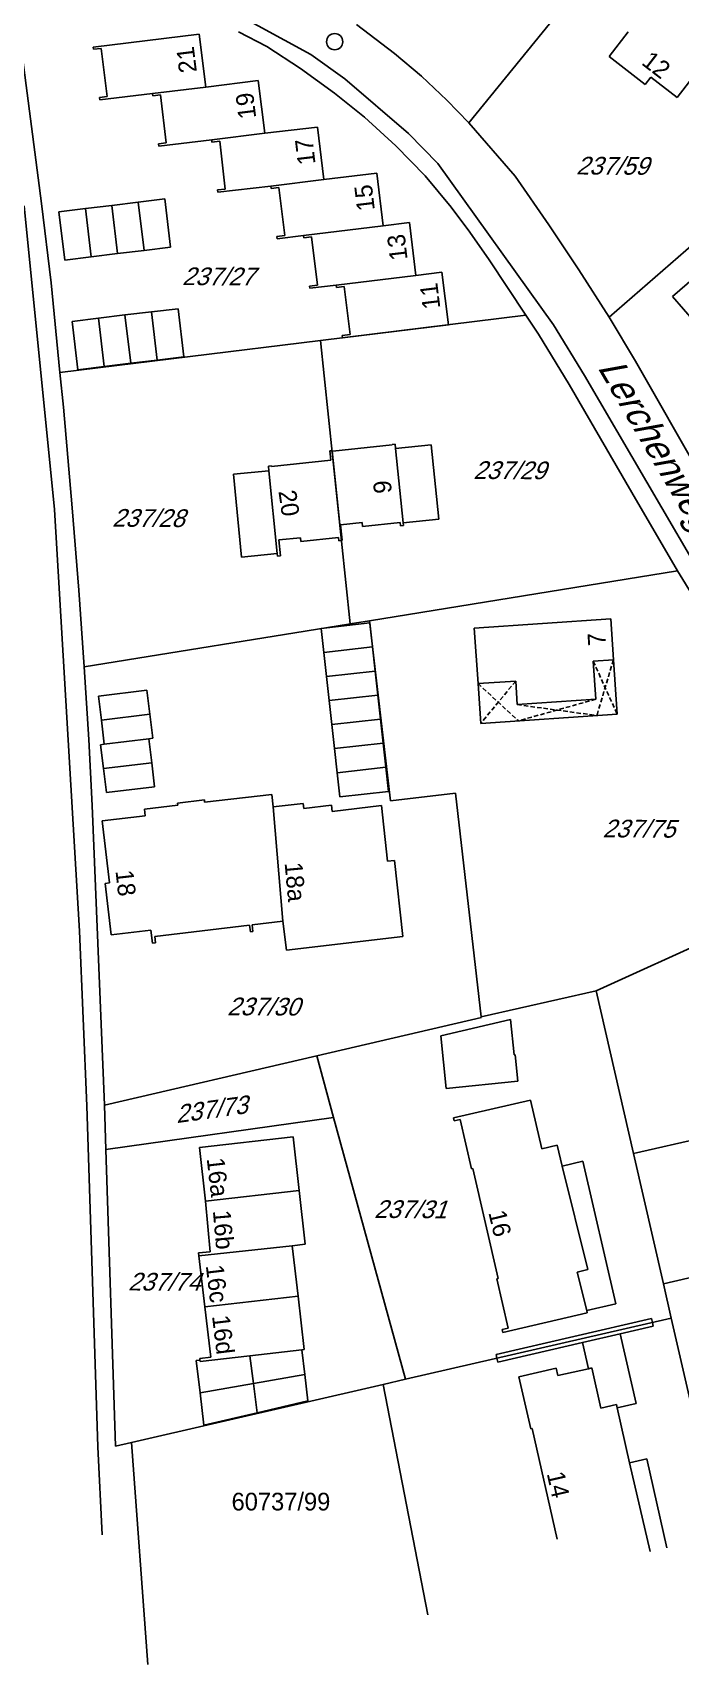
# Model space of a CAD drawing. Extents: x 4459737 to 4461180, y 5304018 to 5304640.
# Drawn here: x 4460520.4 to 4460593.6, y 5304098.2 to 5304282.5 of the extents above; entities that cross this region are included whole.
import ezdxf

# ---------------------------------------------------------------- set-up
doc = ezdxf.new("R2010")
doc.units = 0
doc.header["$MEASUREMENT"] = 0
doc.linetypes.add('DASHED', pattern=[0.75, 0.5, -0.25])
for name, color, linetype in [('1', 7, 'CONTINUOUS'), ('10', 7, 'CONTINUOUS'), ('14', 7, 'CONTINUOUS'), ('3', 7, 'CONTINUOUS'), ('4', 7, 'CONTINUOUS'), ('5', 7, 'CONTINUOUS'), ('6', 7, 'CONTINUOUS'), ('7', 7, 'CONTINUOUS')]:
    doc.layers.add(name, color=color, linetype=linetype)
doc.styles.add('txt', font='TXT', dxfattribs={"height": 0.2})

# ---------------------------------------------------------------- blocks, each defined once
blk = doc.blocks.new('3')
at = {"layer": '1', "color": 2, "linetype": 'CONTINUOUS'}
blk.add_circle((0, 0), 0.917, dxfattribs=at)

msp = doc.modelspace()

# ---------------------------------------------------------------- linework, layer by layer
at = {"layer": '10', "color": 30, "linetype": 'CONTINUOUS'}
for p, q in [((4460542.95, 5304284.92), (4460551.86, 5304280.07)), ((4460551.86, 5304280.07), (4460555.7, 5304277.31)), ((4460555.7, 5304277.31), (4460562.91, 5304271.14)), ((4460562.91, 5304271.14), (4460566.21, 5304267.72)), ((4460566.21, 5304267.72), (4460579.29, 5304249.49)), ((4460519.48, 5304262.94), (4460522.93, 5304228.65)), ((4460579.29, 5304249.49), (4460582.77, 5304243.8)), ((4460582.77, 5304243.8), (4460596.87, 5304219.67)), ((4460522.93, 5304228.65), (4460525.74, 5304180.98)), ((4460525.74, 5304180.98), (4460526.55, 5304161.26)), ((4460526.55, 5304161.26), (4460527.82, 5304122.72)), ((4460528.28, 5304112.8), (4460527.82, 5304122.72))]:
    msp.add_line(p, q, dxfattribs=at)
at = {"layer": '3', "color": 7, "linetype": 'CONTINUOUS'}
for p, q in [((4460591.49, 5304299.13), (4460569.72, 5304272.35)), ((4460546.89, 5304280.95), (4460543.7, 5304282.61)), ((4460561.32, 5304280.17), (4460557.03, 5304283.44)), ((4460521.46, 5304263.2), (4460519.09, 5304281.47)), ((4460550.7, 5304278.46), (4460546.89, 5304280.95)), ((4460564.36, 5304277.59), (4460561.32, 5304280.17)), ((4460550.7, 5304278.46), (4460554.54, 5304275.7)), ((4460567.23, 5304274.91), (4460564.36, 5304277.59)), ((4460616.49, 5304277.29), (4460585.55, 5304250.37)), ((4460557.93, 5304272.97), (4460554.54, 5304275.7)), ((4460567.23, 5304274.91), (4460569.72, 5304272.35)), ((4460561.47, 5304269.75), (4460557.93, 5304272.97)), ((4460574.93, 5304266.29), (4460569.72, 5304272.35)), ((4460564.77, 5304266.33), (4460561.47, 5304269.75)), ((4460567.7, 5304262.8), (4460564.77, 5304266.33)), ((4460578.73, 5304260.79), (4460574.93, 5304266.29)), ((4460522.52, 5304254.27), (4460521.46, 5304263.2)), ((4460569.82, 5304259.99), (4460567.7, 5304262.8)), ((4460582.14, 5304255.72), (4460578.73, 5304260.79)), ((4460572.01, 5304256.85), (4460569.82, 5304259.99)), ((4460572.01, 5304256.85), (4460576.16, 5304250.59)), ((4460582.14, 5304255.72), (4460585.55, 5304250.37)), ((4460522.52, 5304254.27), (4460523.53, 5304244.12)), ((4460576.16, 5304250.59), (4460552.96, 5304247.74)), ((4460577.58, 5304248.45), (4460576.16, 5304250.59)), ((4460588.52, 5304245.41), (4460585.55, 5304250.37)), ((4460523.53, 5304244.12), (4460552.96, 5304247.74)), ((4460553.36, 5304243.76), (4460552.96, 5304247.74)), ((4460581.06, 5304242.76), (4460577.58, 5304248.45)), ((4460523.92, 5304240.21), (4460523.53, 5304244.12)), ((4460595.96, 5304232.42), (4460588.52, 5304245.41)), ((4460556.31, 5304215.73), (4460553.36, 5304243.76)), ((4460588.11, 5304230.57), (4460581.06, 5304242.76)), ((4460524.92, 5304228.82), (4460523.92, 5304240.21)), ((4460593.28, 5304221.71), (4460588.11, 5304230.57)), ((4460525.67, 5304219.51), (4460524.92, 5304228.82)), ((4460593.28, 5304221.71), (4460558.49, 5304216.08)), ((4460595.18, 5304218.6), (4460593.28, 5304221.71)), ((4460526.28, 5304210.88), (4460525.67, 5304219.51)), ((4460556.1, 5304215.7), (4460526.28, 5304210.88)), ((4460556.31, 5304215.73), (4460556.1, 5304215.7)), ((4460556.31, 5304215.73), (4460558.49, 5304216.08)), ((4460558.49, 5304216.08), (4460560.85, 5304195.74)), ((4460526.8, 5304202.66), (4460526.28, 5304210.88)), ((4460526.8, 5304202.66), (4460527.18, 5304195.2)), ((4460568.19, 5304196.6), (4460560.85, 5304195.74)), ((4460571.12, 5304171.32), (4460568.19, 5304196.6)), ((4460527.18, 5304195.2), (4460528.55, 5304161.34)), ((4460584.1, 5304174.24), (4460616.83, 5304189.22)), ((4460584.1, 5304174.24), (4460571.12, 5304171.32)), ((4460584.1, 5304174.24), (4460588.32, 5304155.86)), ((4460552.54, 5304166.91), (4460571.13, 5304171.23)), ((4460571.13, 5304171.23), (4460571.12, 5304171.32)), ((4460552.54, 5304166.91), (4460528.55, 5304161.34)), ((4460552.54, 5304166.91), (4460554.44, 5304159.95)), ((4460528.7, 5304156.33), (4460528.55, 5304161.34)), ((4460528.7, 5304156.33), (4460554.44, 5304159.95)), ((4460562.54, 5304130.36), (4460554.44, 5304159.95)), ((4460588.32, 5304155.86), (4460596.25, 5304157.67)), ((4460529.82, 5304122.81), (4460528.7, 5304156.33)), ((4460591.69, 5304141.16), (4460588.32, 5304155.86)), ((4460591.69, 5304141.16), (4460647.9, 5304154.08)), ((4460592.57, 5304137.28), (4460591.69, 5304141.16)), ((4460592.57, 5304137.28), (4460562.54, 5304130.36)), ((4460592.57, 5304137.28), (4460601.14, 5304099.91)), ((4460560.02, 5304129.77), (4460531.62, 5304123.23)), ((4460560.02, 5304129.77), (4460562.54, 5304130.36)), ((4460560.02, 5304129.77), (4460565.08, 5304103.75)), ((4460529.82, 5304122.81), (4460531.62, 5304123.23)), ((4460533.45, 5304098.15), (4460531.62, 5304123.23))]:
    msp.add_line(p, q, dxfattribs=at)
at = {"layer": '5', "color": 1, "linetype": 'CONTINUOUS'}
for p, q in [((4460585.56, 5304279.82), (4460587.71, 5304282.61)), ((4460600.29, 5304284.37), (4460593.23, 5304275.21)), ((4460527.29, 5304280.9), (4460539.24, 5304282.34)), ((4460527.32, 5304280.64), (4460527.29, 5304280.9)), ((4460528.2, 5304280.75), (4460527.32, 5304280.64)), ((4460528.88, 5304275.3), (4460528.2, 5304280.75)), ((4460539.24, 5304282.34), (4460539.99, 5304276.35)), ((4460589.63, 5304276.68), (4460585.56, 5304279.82)), ((4460539.99, 5304276.35), (4460545.93, 5304277.11)), ((4460545.93, 5304277.11), (4460546.67, 5304271.16)), ((4460590.26, 5304277.5), (4460589.63, 5304276.68)), ((4460593.23, 5304275.21), (4460590.26, 5304277.5)), ((4460528.01, 5304275.19), (4460528.88, 5304275.3)), ((4460528.04, 5304274.92), (4460528.01, 5304275.19)), ((4460533.99, 5304275.64), (4460528.04, 5304274.92)), ((4460533.99, 5304275.64), (4460539.99, 5304276.35)), ((4460534.02, 5304275.38), (4460533.99, 5304275.64)), ((4460534.9, 5304275.49), (4460534.02, 5304275.38)), ((4460535.54, 5304270.07), (4460534.9, 5304275.49)), ((4460546.67, 5304271.16), (4460552.62, 5304271.86)), ((4460552.62, 5304271.86), (4460553.33, 5304265.92)), ((4460534.66, 5304269.97), (4460535.54, 5304270.07)), ((4460534.69, 5304269.7), (4460534.66, 5304269.97)), ((4460540.67, 5304270.41), (4460534.69, 5304269.7)), ((4460540.67, 5304270.41), (4460546.67, 5304271.16)), ((4460540.7, 5304270.16), (4460540.67, 5304270.41)), ((4460541.58, 5304270.27), (4460540.7, 5304270.16)), ((4460542.2, 5304264.85), (4460541.58, 5304270.27)), ((4460553.33, 5304265.92), (4460559.3, 5304266.64)), ((4460559.3, 5304266.64), (4460560.02, 5304260.7)), ((4460541.33, 5304264.75), (4460542.2, 5304264.85)), ((4460541.36, 5304264.49), (4460541.33, 5304264.75)), ((4460547.34, 5304265.18), (4460541.36, 5304264.49)), ((4460547.34, 5304265.18), (4460553.33, 5304265.92)), ((4460547.37, 5304264.92), (4460547.34, 5304265.18)), ((4460548.25, 5304265.03), (4460547.37, 5304264.92)), ((4460548.91, 5304259.6), (4460548.25, 5304265.03)), ((4460523.41, 5304262.29), (4460526.4, 5304262.65)), ((4460524.07, 5304256.83), (4460523.41, 5304262.29)), ((4460526.4, 5304262.65), (4460529.39, 5304263.01)), ((4460527.06, 5304257.19), (4460526.4, 5304262.65)), ((4460529.39, 5304263.01), (4460532.37, 5304263.37)), ((4460530.04, 5304257.55), (4460529.39, 5304263.01)), ((4460532.37, 5304263.37), (4460535.36, 5304263.73)), ((4460532.37, 5304263.37), (4460533.03, 5304257.91)), ((4460535.36, 5304263.73), (4460536.02, 5304258.27)), ((4460551.04, 5304259.59), (4460560.02, 5304260.7)), ((4460560.02, 5304260.7), (4460563.01, 5304261.06)), ((4460563.01, 5304261.06), (4460563.72, 5304255.1)), ((4460548.03, 5304259.5), (4460548.91, 5304259.6)), ((4460548.06, 5304259.23), (4460548.03, 5304259.5)), ((4460551.04, 5304259.59), (4460548.06, 5304259.23)), ((4460551.07, 5304259.33), (4460551.04, 5304259.59)), ((4460551.95, 5304259.44), (4460551.07, 5304259.33)), ((4460552.61, 5304253.98), (4460551.95, 5304259.44)), ((4460592.72, 5304252.71), (4460600.65, 5304259.58)), ((4460527.06, 5304257.19), (4460524.07, 5304256.83)), ((4460530.04, 5304257.55), (4460527.06, 5304257.19)), ((4460533.03, 5304257.91), (4460530.04, 5304257.55)), ((4460536.02, 5304258.27), (4460533.03, 5304257.91)), ((4460554.74, 5304253.99), (4460563.72, 5304255.1)), ((4460563.72, 5304255.1), (4460566.67, 5304255.47)), ((4460566.67, 5304255.47), (4460567.4, 5304249.51)), ((4460551.73, 5304253.87), (4460552.61, 5304253.98)), ((4460551.76, 5304253.64), (4460551.73, 5304253.87)), ((4460554.74, 5304253.99), (4460551.76, 5304253.64)), ((4460554.77, 5304253.73), (4460554.74, 5304253.99)), ((4460555.64, 5304253.84), (4460554.77, 5304253.73)), ((4460556.29, 5304248.42), (4460555.64, 5304253.84)), ((4460533.86, 5304250.98), (4460536.87, 5304251.33)), ((4460536.87, 5304251.33), (4460537.51, 5304245.88)), ((4460599.91, 5304244.41), (4460592.72, 5304252.71)), ((4460524.89, 5304249.9), (4460527.88, 5304250.26)), ((4460525.55, 5304244.44), (4460524.89, 5304249.9)), ((4460527.88, 5304250.26), (4460530.87, 5304250.62)), ((4460528.54, 5304244.8), (4460527.88, 5304250.26)), ((4460530.87, 5304250.62), (4460533.86, 5304250.98)), ((4460530.87, 5304250.62), (4460531.53, 5304245.16)), ((4460533.86, 5304250.98), (4460534.52, 5304245.52)), ((4460567.4, 5304249.51), (4460555.45, 5304248.05)), ((4460555.42, 5304248.32), (4460556.29, 5304248.42)), ((4460555.45, 5304248.05), (4460555.42, 5304248.32)), ((4460537.51, 5304245.88), (4460534.52, 5304245.52)), ((4460528.54, 5304244.8), (4460525.55, 5304244.44)), ((4460531.53, 5304245.16), (4460528.54, 5304244.8)), ((4460534.52, 5304245.52), (4460531.53, 5304245.16)), ((4460554, 5304235.26), (4460554.26, 5304235.29)), ((4460554.11, 5304234.21), (4460554, 5304235.26)), ((4460554.26, 5304235.29), (4460554.34, 5304235.3)), ((4460554.26, 5304235.29), (4460555.32, 5304225.15)), ((4460554.34, 5304235.3), (4460554.35, 5304235.24)), ((4460554.35, 5304235.24), (4460561.05, 5304235.95)), ((4460561.05, 5304236), (4460561.39, 5304236.04)), ((4460561.05, 5304235.95), (4460561.05, 5304236)), ((4460561.39, 5304236.04), (4460561.44, 5304235.53)), ((4460561.44, 5304235.53), (4460565.45, 5304235.94)), ((4460561.44, 5304235.53), (4460562.3, 5304227.15)), ((4460565.45, 5304235.94), (4460566.31, 5304227.56)), ((4460543.13, 5304232.64), (4460547.12, 5304233.03)), ((4460547.07, 5304233.53), (4460547.42, 5304233.56)), ((4460547.12, 5304233.03), (4460547.07, 5304233.53)), ((4460547.12, 5304233.03), (4460548.07, 5304223.66)), ((4460547.42, 5304233.5), (4460554.11, 5304234.21)), ((4460547.42, 5304233.56), (4460547.42, 5304233.5)), ((4460544.05, 5304223.27), (4460543.13, 5304232.64)), ((4460566.31, 5304227.56), (4460562.3, 5304227.15)), ((4460550.68, 5304225.45), (4460548.26, 5304225.2)), ((4460550.73, 5304225.02), (4460550.68, 5304225.45)), ((4460555, 5304225.47), (4460550.73, 5304225.02)), ((4460555.04, 5304225.12), (4460555, 5304225.47)), ((4460557.65, 5304227.16), (4460555.22, 5304226.91)), ((4460555.22, 5304226.91), (4460555.4, 5304225.16)), ((4460557.69, 5304226.74), (4460557.65, 5304227.16)), ((4460561.95, 5304227.18), (4460557.69, 5304226.74)), ((4460561.99, 5304226.81), (4460561.95, 5304227.18)), ((4460562.33, 5304226.84), (4460561.99, 5304226.81)), ((4460562.3, 5304227.15), (4460562.33, 5304226.84)), ((4460548.07, 5304223.66), (4460544.05, 5304223.27)), ((4460548.1, 5304223.38), (4460548.07, 5304223.66)), ((4460548.26, 5304225.2), (4460548.45, 5304223.42)), ((4460555.32, 5304225.15), (4460555.04, 5304225.12)), ((4460555.4, 5304225.16), (4460555.32, 5304225.15)), ((4460548.45, 5304223.42), (4460548.1, 5304223.38)), ((4460570.33, 5304215.25), (4460585.73, 5304216.3)), ((4460585.73, 5304216.3), (4460586.04, 5304211.66)), ((4460553.04, 5304215.2), (4460558.52, 5304215.82)), ((4460553.34, 5304212.47), (4460553.04, 5304215.2)), ((4460558.52, 5304215.82), (4460558.82, 5304213.11)), ((4460570.75, 5304208.97), (4460570.33, 5304215.25)), ((4460553.34, 5304212.47), (4460558.82, 5304213.11)), ((4460553.64, 5304209.78), (4460553.34, 5304212.47)), ((4460558.82, 5304213.11), (4460559.12, 5304210.39)), ((4460586.04, 5304211.66), (4460583.76, 5304211.5)), ((4460583.76, 5304211.5), (4460584.05, 5304207.21)), ((4460553.64, 5304209.78), (4460559.12, 5304210.39)), ((4460553.94, 5304207.06), (4460553.64, 5304209.78)), ((4460559.12, 5304210.39), (4460559.42, 5304207.67)), ((4460575, 5304209.25), (4460570.75, 5304208.97)), ((4460575.18, 5304206.59), (4460575, 5304209.25)), ((4460527.88, 5304207.55), (4460533.36, 5304208.21)), ((4460528.21, 5304204.84), (4460527.88, 5304207.55)), ((4460533.36, 5304208.21), (4460533.68, 5304205.5)), ((4460553.94, 5304207.06), (4460559.42, 5304207.67)), ((4460554.23, 5304204.34), (4460553.94, 5304207.06)), ((4460559.42, 5304207.67), (4460559.72, 5304204.95)), ((4460584.05, 5304207.21), (4460575.18, 5304206.59)), ((4460528.21, 5304204.84), (4460533.68, 5304205.5)), ((4460533.68, 5304205.5), (4460534.01, 5304202.79)), ((4460528.54, 5304202.13), (4460528.21, 5304204.84)), ((4460554.23, 5304204.34), (4460559.72, 5304204.95)), ((4460554.53, 5304201.63), (4460554.23, 5304204.34)), ((4460559.72, 5304204.95), (4460560.02, 5304202.24)), ((4460528.11, 5304202.06), (4460528.54, 5304202.13)), ((4460528.44, 5304199.37), (4460528.11, 5304202.06)), ((4460528.54, 5304202.13), (4460533.58, 5304202.74)), ((4460534.01, 5304202.79), (4460533.58, 5304202.74)), ((4460533.58, 5304202.74), (4460533.9, 5304200.03)), ((4460554.53, 5304201.63), (4460560.02, 5304202.24)), ((4460554.83, 5304198.89), (4460554.53, 5304201.63)), ((4460560.02, 5304202.24), (4460560.32, 5304199.51)), ((4460528.44, 5304199.37), (4460533.9, 5304200.03)), ((4460533.9, 5304200.03), (4460534.22, 5304197.32)), ((4460528.77, 5304196.67), (4460528.44, 5304199.37)), ((4460554.83, 5304198.89), (4460560.32, 5304199.51)), ((4460555.13, 5304196.18), (4460554.83, 5304198.89)), ((4460560.32, 5304199.51), (4460560.62, 5304196.79)), ((4460534.22, 5304197.32), (4460528.77, 5304196.67)), ((4460539.87, 5304195.57), (4460547.46, 5304196.45)), ((4460547.46, 5304196.45), (4460547.62, 5304195.04)), ((4460560.62, 5304196.79), (4460555.13, 5304196.18)), ((4460528.31, 5304193.48), (4460533.16, 5304194.04)), ((4460533.07, 5304194.78), (4460536.85, 5304195.22)), ((4460533.16, 5304194.04), (4460533.07, 5304194.78)), ((4460536.82, 5304195.47), (4460539.84, 5304195.82)), ((4460536.85, 5304195.22), (4460536.82, 5304195.47)), ((4460539.84, 5304195.82), (4460539.87, 5304195.57)), ((4460547.62, 5304195.04), (4460551.01, 5304195.44)), ((4460548.71, 5304182.11), (4460547.62, 5304195.04)), ((4460551.01, 5304195.44), (4460551.08, 5304194.86)), ((4460551.08, 5304194.86), (4460554.18, 5304195.22)), ((4460554.18, 5304195.22), (4460554.26, 5304194.53)), ((4460554.26, 5304194.53), (4460559.86, 5304195.18)), ((4460559.86, 5304195.18), (4460560.54, 5304188.89)), ((4460529.11, 5304186.44), (4460528.31, 5304193.48)), ((4460560.54, 5304188.89), (4460561.33, 5304188.97)), ((4460561.33, 5304188.97), (4460562.26, 5304180.38)), ((4460528.64, 5304186.39), (4460529.11, 5304186.44)), ((4460529.3, 5304180.57), (4460528.64, 5304186.39)), ((4460544.95, 5304181.67), (4460534.23, 5304180.4)), ((4460545.04, 5304180.93), (4460544.95, 5304181.67)), ((4460548.71, 5304182.11), (4460545.24, 5304181.7)), ((4460545.24, 5304181.7), (4460545.32, 5304180.96)), ((4460549.1, 5304178.85), (4460548.71, 5304182.11)), ((4460533.81, 5304181.1), (4460529.3, 5304180.57)), ((4460533.98, 5304179.65), (4460533.81, 5304181.1)), ((4460534.32, 5304179.69), (4460533.98, 5304179.65)), ((4460534.23, 5304180.4), (4460534.32, 5304179.69)), ((4460545.32, 5304180.96), (4460545.04, 5304180.93)), ((4460562.26, 5304180.38), (4460549.1, 5304178.85)), ((4460566.54, 5304169.18), (4460574.4, 5304171.02)), ((4460574.4, 5304171.02), (4460574.82, 5304167.02)), ((4460567.16, 5304163.22), (4460566.54, 5304169.18)), ((4460574.82, 5304167.02), (4460574.93, 5304167.03)), ((4460574.93, 5304167.03), (4460575.24, 5304164.06)), ((4460575.24, 5304164.06), (4460567.16, 5304163.22)), ((4460567.96, 5304159.89), (4460576.68, 5304161.89)), ((4460576.68, 5304161.89), (4460577.94, 5304156.42)), ((4460568.04, 5304159.56), (4460567.96, 5304159.89)), ((4460568.72, 5304159.72), (4460568.04, 5304159.56)), ((4460570, 5304154.15), (4460568.72, 5304159.72)), ((4460539.28, 5304156.54), (4460549.86, 5304157.74)), ((4460549.86, 5304157.74), (4460550.55, 5304151.68)), ((4460539.97, 5304150.47), (4460539.28, 5304156.54)), ((4460577.94, 5304156.42), (4460579.69, 5304156.82)), ((4460579.69, 5304156.82), (4460580.24, 5304154.44)), ((4460570.15, 5304154.18), (4460570, 5304154.15)), ((4460573.01, 5304141.76), (4460570.15, 5304154.18)), ((4460580.24, 5304154.44), (4460582.6, 5304154.99)), ((4460580.24, 5304154.44), (4460583.15, 5304142.75)), ((4460582.6, 5304154.99), (4460586.32, 5304138.89)), ((4460539.97, 5304150.47), (4460550.55, 5304151.68)), ((4460550.55, 5304151.68), (4460551.24, 5304145.62)), ((4460540.48, 5304144.77), (4460539.97, 5304150.47)), ((4460539.18, 5304144.65), (4460540.48, 5304144.77)), ((4460539.21, 5304144.31), (4460539.18, 5304144.65)), ((4460539.21, 5304144.31), (4460549.77, 5304145.45)), ((4460539.89, 5304138.56), (4460539.21, 5304144.31)), ((4460551.24, 5304145.62), (4460549.77, 5304145.45)), ((4460549.77, 5304145.45), (4460550.42, 5304139.76)), ((4460583.15, 5304142.75), (4460581.94, 5304142.45)), ((4460581.94, 5304142.45), (4460583.02, 5304138.13)), ((4460572.86, 5304141.72), (4460573.01, 5304141.76)), ((4460574.14, 5304136.15), (4460572.86, 5304141.72)), ((4460539.89, 5304138.56), (4460550.42, 5304139.76)), ((4460550.42, 5304139.76), (4460551.12, 5304133.71)), ((4460586.32, 5304138.89), (4460583.02, 5304138.13)), ((4460540.58, 5304132.85), (4460539.89, 5304138.56)), ((4460572.79, 5304133.18), (4460590.34, 5304137.23)), ((4460583.08, 5304137.87), (4460573.54, 5304135.66)), ((4460583.02, 5304138.13), (4460583.08, 5304137.87)), ((4460590.34, 5304137.23), (4460590.44, 5304136.79)), ((4460573.46, 5304135.99), (4460574.14, 5304136.15)), ((4460573.54, 5304135.66), (4460573.46, 5304135.99)), ((4460582.54, 5304134.5), (4460586.82, 5304135.49)), ((4460590.54, 5304136.35), (4460586.82, 5304135.49)), ((4460586.82, 5304135.49), (4460588.6, 5304127.64)), ((4460590.44, 5304136.79), (4460590.54, 5304136.35)), ((4460544.99, 5304133.01), (4460550.84, 5304133.68)), ((4460551.12, 5304133.71), (4460550.84, 5304133.68)), ((4460550.84, 5304133.68), (4460551.18, 5304130.9)), ((4460582.54, 5304134.5), (4460572.99, 5304132.3)), ((4460583.21, 5304131.56), (4460582.54, 5304134.5)), ((4460538.91, 5304132.48), (4460539.33, 5304132.53)), ((4460539.35, 5304128.83), (4460538.91, 5304132.48)), ((4460539.31, 5304132.7), (4460540.58, 5304132.85)), ((4460539.33, 5304132.53), (4460539.31, 5304132.7)), ((4460539.33, 5304132.53), (4460539.35, 5304132.36)), ((4460539.35, 5304132.36), (4460544.99, 5304133.01)), ((4460544.99, 5304133.01), (4460545.38, 5304129.88)), ((4460572.89, 5304132.74), (4460572.79, 5304133.18)), ((4460572.99, 5304132.3), (4460572.89, 5304132.74)), ((4460575.37, 5304130.65), (4460579.58, 5304131.6)), ((4460579.58, 5304131.6), (4460579.76, 5304130.78)), ((4460579.76, 5304130.78), (4460583.21, 5304131.56)), ((4460583.6, 5304131.65), (4460583.21, 5304131.56)), ((4460584.63, 5304127.1), (4460583.6, 5304131.65)), ((4460539.35, 5304128.83), (4460545.38, 5304129.88)), ((4460545.38, 5304129.88), (4460551.18, 5304130.9)), ((4460545.38, 5304129.88), (4460545.79, 5304126.58)), ((4460551.18, 5304130.9), (4460551.54, 5304127.93)), ((4460576.7, 5304124.78), (4460575.37, 5304130.65)), ((4460539.79, 5304125.18), (4460539.35, 5304128.83)), ((4460551.54, 5304127.93), (4460545.79, 5304126.58)), ((4460545.79, 5304126.58), (4460539.79, 5304125.18)), ((4460586.37, 5304127.5), (4460584.63, 5304127.1)), ((4460586.45, 5304127.15), (4460586.37, 5304127.5)), ((4460588.6, 5304127.64), (4460586.45, 5304127.15)), ((4460586.45, 5304127.15), (4460587.85, 5304120.93)), ((4460576.86, 5304124.81), (4460576.7, 5304124.78)), ((4460579.7, 5304112.3), (4460576.86, 5304124.81)), ((4460587.85, 5304120.93), (4460589.8, 5304121.37)), ((4460587.85, 5304120.93), (4460590.19, 5304110.9)), ((4460589.8, 5304121.37), (4460592.07, 5304111.32))]:
    msp.add_line(p, q, dxfattribs=at)
at = {"layer": '6', "color": 1, "linetype": 'DASHED'}
for p, q in [((4460583.76, 5304211.5), (4460586.46, 5304205.51)), ((4460586.04, 5304211.66), (4460584.17, 5304205.36)), ((4460570.75, 5304208.97), (4460575.3, 5304204.76)), ((4460575, 5304209.25), (4460571.06, 5304204.47)), ((4460584.05, 5304207.21), (4460575.3, 5304204.76)), ((4460575.18, 5304206.59), (4460584.17, 5304205.36))]:
    msp.add_line(p, q, dxfattribs=at)
at = {"layer": '6', "color": 1, "linetype": 'CONTINUOUS'}
for p, q in [((4460586.04, 5304211.66), (4460586.46, 5304205.51)), ((4460570.75, 5304208.97), (4460571.06, 5304204.47)), ((4460586.46, 5304205.51), (4460571.06, 5304204.47))]:
    msp.add_line(p, q, dxfattribs=at)

# ---------------------------------------------------------------- block references
at = {"layer": '1', "color": 2, "linetype": 'CONTINUOUS'}
msp.add_blockref('3', (4460554.56, 5304281.5), dxfattribs=at)

# ---------------------------------------------------------------- texts
at = {"layer": '14', "color": 7, "linetype": 'CONTINUOUS', "style": 'txt', "oblique": 20}
msp.add_text('Lerchenweg', height=3, rotation=300.3435, dxfattribs=at).set_placement((4460584.2, 5304244.7))
at = {"layer": '4', "color": 2, "linetype": 'CONTINUOUS', "style": 'txt', "oblique": 20}
for s, rotation, p in [('237/59', 359.7003, (4460581.8, 5304266.5)), ('237/27', 359.7003, (4460537.3, 5304254)), ('237/29', 359.7003, (4460570.2, 5304232.1)), ('237/28', 359.7003, (4460529.4, 5304226.7)), ('237/75', 359.7003, (4460584.8, 5304191.6)), ('237/30', 359.7003, (4460542.4, 5304171.5)), ('237/73', 8.0001, (4460536.7, 5304159.3)), ('237/31', 359.7003, (4460559, 5304148.6)), ('237/74', 359.7003, (4460531.2, 5304140.4))]:
    msp.add_text(s, height=2, rotation=rotation, dxfattribs=at).set_placement(p)
at = {"layer": '7', "color": 1, "linetype": 'CONTINUOUS', "style": 'txt'}
for s, rotation, p in [('21', 97.137, (4460539, 5304278.1)), ('12', 322.3971, (4460589.1, 5304279)), ('19', 97.0893, (4460545.7, 5304272.9)), ('17', 96.8157, (4460552.4, 5304267.7)), ('15', 96.9111, (4460559.1, 5304262.5)), ('13', 96.7932, (4460562.8, 5304256.9)), ('11', 96.9831, (4460566.5, 5304251.4)), ('9', 93.6045, (4460561, 5304230.5)), ('20', 278.1297, (4460548.2, 5304230.7)), ('7', 93.8223, (4460585.2, 5304213.3)), ('18a', 275.2227, (4460548.9, 5304188.7)), ('18', 276.4737, (4460529.8, 5304187.8)), ('16a', 276.5169, (4460540.1, 5304155.3)), ('16b', 274.905, (4460540.8, 5304149.4)), ('16', 283.6332, (4460571.9, 5304149.2)), ('16c', 276.7446, (4460540, 5304143.2)), ('16d', 276.8904, (4460540.7, 5304137.5)), ('14', 282.7962, (4460578.5, 5304119.7))]:
    msp.add_text(s, height=2, rotation=rotation, dxfattribs=at).set_placement(p)
msp.add_text('60737/99', height=2, dxfattribs=at).set_placement((4460542.91, 5304115.54))

doc.saveas('drawing.dxf')
